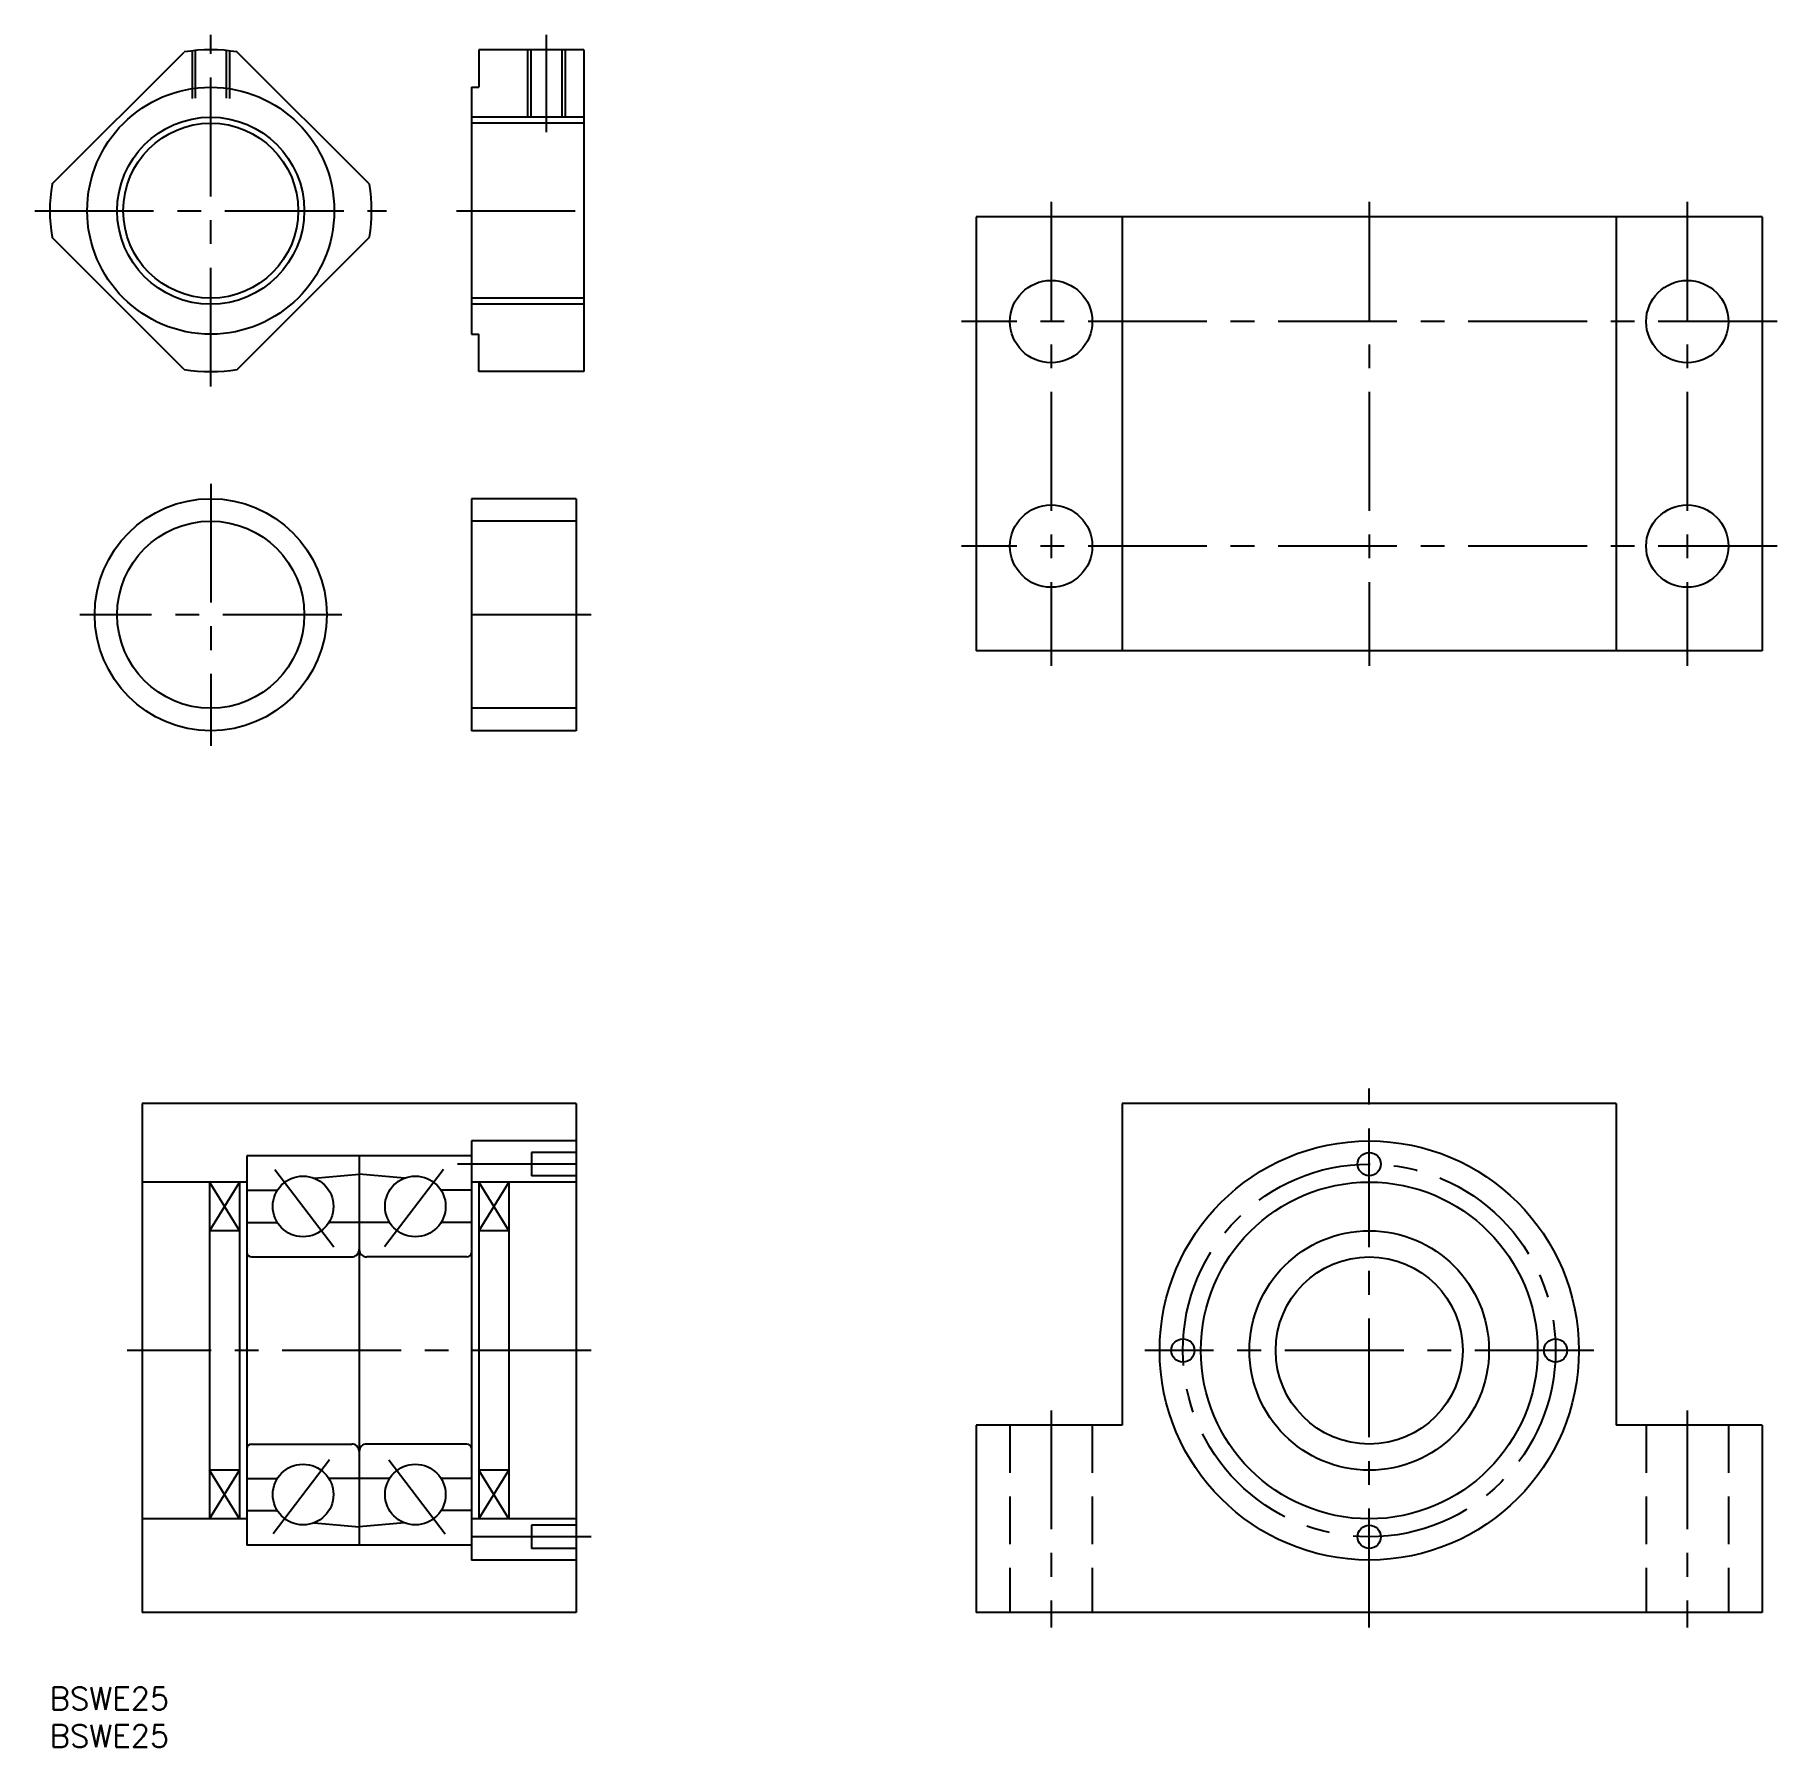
# Model space of a CAD drawing. Extents: x -2 to 231, y -8 to 221.
import ezdxf

# ---------------------------------------------------------------- set-up
doc = ezdxf.new("R2010")
doc.units = 0
doc.header["$LTSCALE"] = 0.5
doc.linetypes.add('CENTER', pattern=[50.8, 31.75, -6.35, 6.35, -6.35])
doc.linetypes.add('DASHED', pattern=[19.05, 12.7, -6.35])
for name, color, linetype in [('MSM_CENTER', 1, 'CENTER'), ('MSM_CONTINUOUS', 7, 'CONTINUOUS'), ('MSM_DASHED', 4, 'DASHED'), ('MSM_NARROW', 5, 'CONTINUOUS'), ('MSM_PART_NUMBER', 7, 'CONTINUOUS')]:
    doc.layers.add(name, color=color, linetype=linetype)
doc.styles.get("Standard").update_dxf_attribs({"font": 'txt.shx', "height": 3, "bigfont": 'bigfont.shx'})

# ---------------------------------------------------------------- blocks, each defined once
blk = doc.blocks.new('*U14')
at = {"layer": 'MSM_PART_NUMBER'}
blk.add_text('BSWE25', height=3, dxfattribs=at).set_placement((0, -3))
blk = doc.blocks.new('*U15')
at = {"layer": 'MSM_PART_NUMBER'}
blk.add_text('BSWE25', height=3, dxfattribs=at).set_placement((0, -8))

msp = doc.modelspace()

# ---------------------------------------------------------------- linework, layer by layer
at = {"layer": 'MSM_CENTER'}
for p, q in [((21.5, 173.79), (21.5, 220.79)), ((66.34, 220.79), (66.34, 207.79)), ((133.79, 198.47), (133.79, 136.47)), ((176.29, 198.47), (176.29, 136.47)), ((218.79, 198.47), (218.79, 136.47)), ((-2, 197.29), (45, 197.29)), ((54.34, 197.29), (73.34, 197.29)), ((230.79, 182.47), (121.79, 182.47)), ((21.5, 160.81), (21.5, 125.81)), ((230.79, 152.47), (121.79, 152.47)), ((39, 143.31), (4, 143.31)), ((72.34, 143.31), (54.34, 143.31)), ((176.29, 8), (176.29, 80)), ((70.34, 69.9), (52.34, 69.9)), ((30.08, 69.17), (37.96, 58.85)), ((52.6, 69.17), (44.72, 58.85)), ((72.34, 45), (10.34, 45)), ((206.29, 45), (146.29, 45)), ((133.79, 37), (133.79, 8)), ((218.79, 37), (218.79, 8)), ((37.38, 30.38), (29.84, 20.52)), ((45.3, 30.38), (52.83, 20.52)), ((72.34, 20.1), (54.34, 20.1))]:
    msp.add_line(p, q, dxfattribs=at)
msp.add_circle((176.29, 45), 24.9, dxfattribs=at)
at = {"layer": 'MSM_CONTINUOUS'}
for p, q in [((0.29, 200.83), (17.96, 218.49)), ((42.71, 200.83), (25.04, 218.49)), ((57.34, 218.79), (57.34, 213.79)), ((71.34, 218.79), (57.34, 218.79)), ((64.27, 218.79), (64.27, 209.79)), ((68.41, 218.79), (68.41, 209.79)), ((71.34, 218.79), (71.34, 175.79)), ((56.34, 213.79), (56.34, 180.79)), ((56.34, 213.79), (57.34, 213.79)), ((71.34, 208.97), (56.34, 208.97)), ((123.79, 196.47), (123.79, 138.47)), ((228.79, 196.47), (123.79, 196.47)), ((143.29, 196.47), (143.29, 138.47)), ((209.29, 196.47), (209.29, 138.47)), ((228.79, 196.47), (228.79, 138.47)), ((17.96, 176.08), (0.29, 193.74)), ((25.04, 176.08), (42.71, 193.74)), ((71.34, 185.6), (56.34, 185.6)), ((56.34, 180.79), (57.34, 180.79)), ((57.34, 175.79), (57.34, 180.79)), ((71.34, 175.79), (57.34, 175.79)), ((56.34, 158.81), (56.34, 127.81)), ((70.34, 158.81), (56.34, 158.81)), ((70.34, 158.81), (70.34, 127.81)), ((70.34, 155.81), (56.34, 155.81)), ((228.79, 138.47), (123.79, 138.47)), ((70.34, 130.81), (56.34, 130.81)), ((70.34, 127.81), (56.34, 127.81)), ((70.34, 78), (12.34, 78)), ((12.34, 78), (12.34, 10)), ((70.34, 78), (70.34, 10)), ((209.29, 78), (143.29, 78)), ((143.29, 78), (143.29, 35)), ((209.29, 78), (209.29, 35)), ((70.34, 73), (56.34, 73)), ((56.34, 73), (56.34, 17)), ((56.34, 71), (26.34, 71)), ((26.34, 71), (26.34, 19)), ((41.34, 71), (41.34, 19)), ((70.34, 71.45), (64.34, 71.45)), ((64.34, 71.45), (64.34, 68.35)), ((35.31, 68.02), (41.34, 68.55)), ((47.37, 68.02), (41.34, 68.55)), ((70.34, 68.35), (64.34, 68.35)), ((26.34, 67.5), (12.34, 67.5)), ((21.34, 67.5), (21.34, 22.5)), ((25.34, 67.5), (25.34, 22.5)), ((26.34, 66.4), (30.41, 66.4)), ((30.4, 66.4), (30.41, 66.41)), ((52.26, 66.41), (52.28, 66.4)), ((56.34, 66.4), (52.27, 66.4)), ((70.34, 67.5), (56.34, 67.5)), ((57.34, 67.5), (57.34, 22.5)), ((61.34, 67.5), (61.34, 22.5)), ((25.34, 61), (21.34, 61)), ((26.34, 62.1), (30.41, 62.1)), ((45.41, 62.1), (37.27, 62.1)), ((56.34, 62.1), (52.27, 62.1)), ((61.34, 61), (57.34, 61)), ((26.94, 57.5), (40.34, 57.5)), ((55.74, 57.5), (42.34, 57.5)), ((143.29, 35), (123.79, 35)), ((123.79, 35), (123.79, 10)), ((228.79, 35), (209.29, 35)), ((228.79, 35), (228.79, 10)), ((26.94, 32.5), (40.34, 32.5)), ((55.74, 32.5), (42.34, 32.5)), ((25.34, 29), (21.34, 29)), ((61.34, 29), (57.34, 29)), ((26.34, 27.9), (30.41, 27.9)), ((45.41, 27.9), (37.27, 27.9)), ((56.34, 27.9), (52.27, 27.9)), ((26.34, 23.6), (30.41, 23.6)), ((56.34, 23.6), (52.27, 23.6)), ((26.34, 22.5), (12.34, 22.5)), ((35.31, 21.98), (41.34, 21.45)), ((47.37, 21.98), (41.34, 21.45)), ((70.34, 22.5), (56.34, 22.5)), ((70.34, 21.65), (64.34, 21.65)), ((64.34, 21.65), (64.34, 18.55)), ((56.34, 19), (26.34, 19)), ((70.34, 17), (56.34, 17)), ((70.34, 18.55), (64.34, 18.55)), ((70.34, 10), (12.34, 10)), ((228.79, 10), (123.79, 10))]:
    msp.add_line(p, q, dxfattribs=at)
for centre, radius in [((21.5, 197.29), 16.5), ((21.5, 197.29), 11.69), ((133.79, 182.47), 5.5), ((218.79, 182.47), 5.5), ((21.5, 143.31), 15.5), ((133.79, 152.47), 5.5), ((218.79, 152.47), 5.5), ((21.5, 143.31), 12.5), ((176.29, 45), 28), ((176.29, 69.9), 1.55), ((33.84, 64.25), 4.05), ((48.84, 64.25), 4.05), ((176.29, 45), 22.5), ((176.29, 45), 16), ((176.29, 45), 12.5), ((151.39, 45), 1.55), ((201.19, 45), 1.55), ((33.84, 25.75), 4.05), ((48.84, 25.75), 4.05), ((176.29, 20.1), 1.55)]:
    msp.add_circle(centre, radius, dxfattribs=at)
for centre, radius, start, end in [((21.5, 197.29), 21.5, 80.516, 99.484), ((21.5, 197.29), 21.5, 170.516, 189.484), ((21.5, 197.29), 21.5, 350.516, 9.484), ((21.5, 197.29), 21.5, 260.516, 279.484), ((40.34, 58.5), 1, 270, 0), ((42.34, 58.5), 1, 180, 270), ((26.94, 58.1), 0.6, 180, 270), ((55.74, 58.1), 0.6, 270, 0), ((26.94, 31.9), 0.6, 90, 180), ((40.34, 31.5), 1, 0, 90), ((42.34, 31.5), 1, 90, 180), ((55.74, 31.9), 0.6, 0, 90)]:
    msp.add_arc(centre, radius, start, end, dxfattribs=at)
at = {"layer": 'MSM_DASHED'}
for p, q in [((19, 218.64), (19, 209.53)), ((19.43, 218.69), (19.43, 209.61)), ((23.57, 218.69), (23.57, 209.61)), ((24, 218.64), (24, 209.53)), ((128.29, 35), (128.29, 10)), ((139.29, 35), (139.29, 10)), ((213.29, 35), (213.29, 10)), ((224.29, 35), (224.29, 10))]:
    msp.add_line(p, q, dxfattribs=at)
at = {"layer": 'MSM_NARROW'}
for p, q in [((63.84, 218.79), (63.84, 209.79)), ((68.84, 218.79), (68.84, 209.79)), ((71.34, 209.79), (56.34, 209.79)), ((71.34, 184.79), (56.34, 184.79)), ((25.34, 67.5), (21.34, 61)), ((21.34, 67.5), (25.34, 61)), ((61.34, 67.5), (57.34, 61)), ((57.34, 67.5), (61.34, 61)), ((25.34, 22.5), (21.34, 29)), ((21.34, 22.5), (25.34, 29)), ((61.34, 22.5), (57.34, 29)), ((57.34, 22.5), (61.34, 29))]:
    msp.add_line(p, q, dxfattribs=at)
msp.add_circle((21.5, 197.29), 12.5, dxfattribs=at)

# ---------------------------------------------------------------- block references
at = {"layer": 'MSM_CONTINUOUS'}
for name in ['*U14', '*U15']:
    msp.add_blockref(name, (0, 0), dxfattribs=at)

doc.saveas('drawing.dxf')
